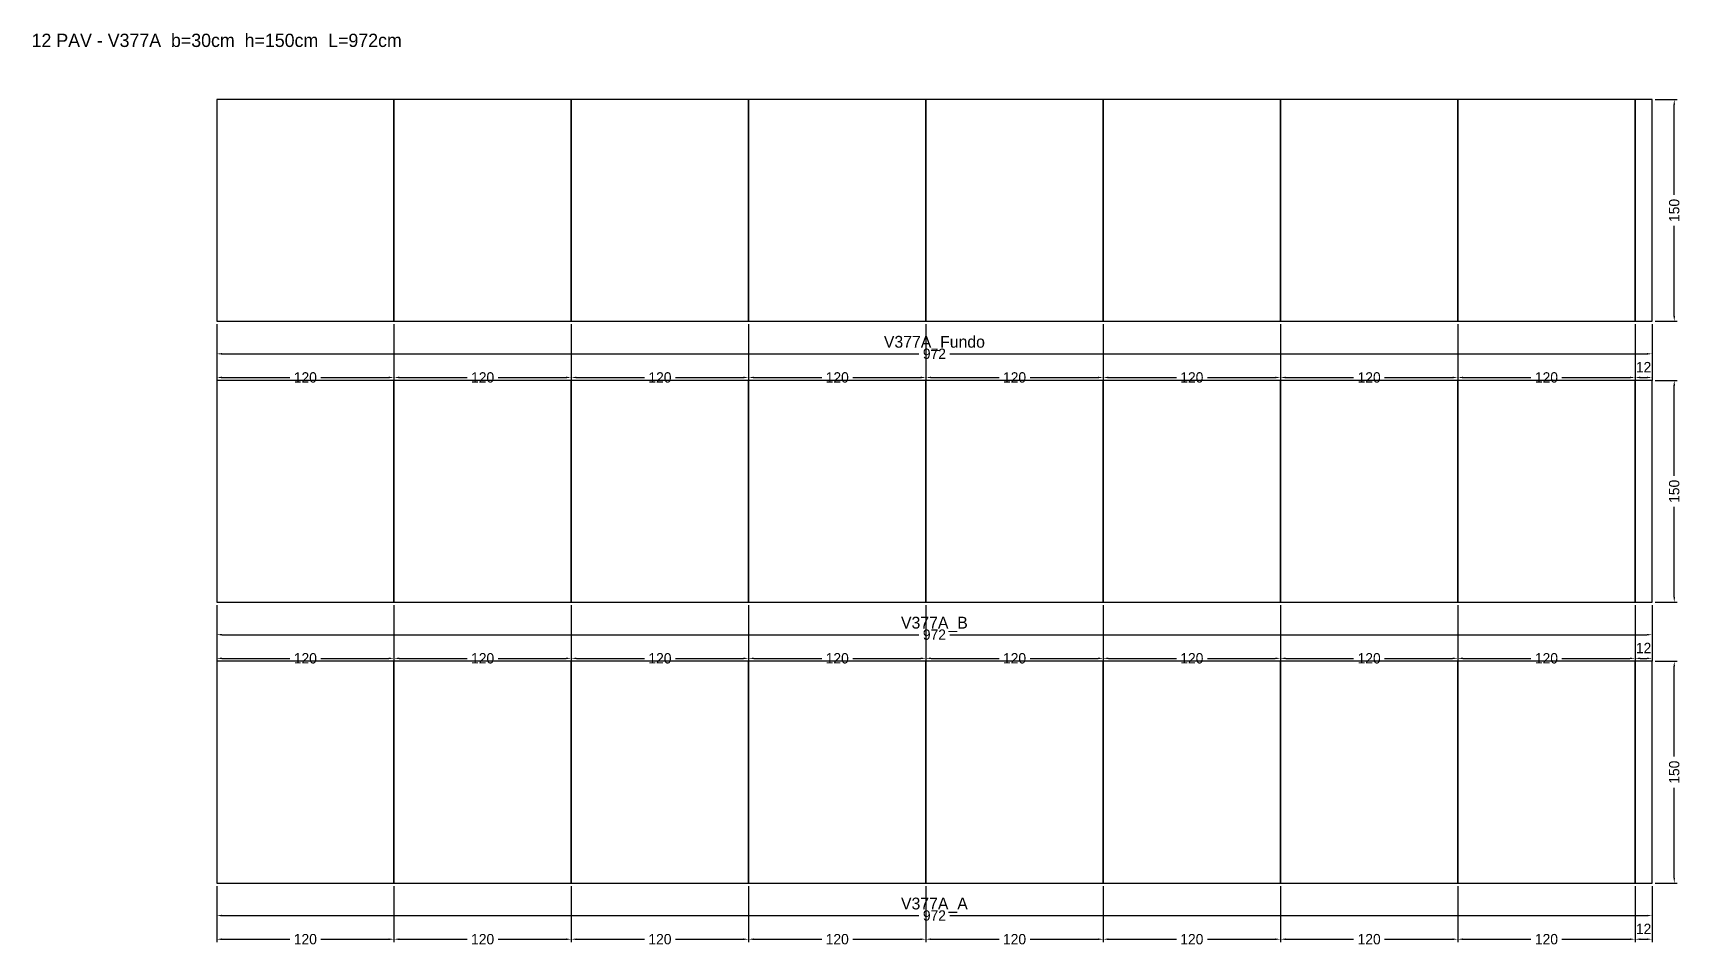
# Model space of a CAD drawing. Header units: metres. Extents: x -124 to 991, y -43 to 575.
import ezdxf

# ---------------------------------------------------------------- set-up
doc = ezdxf.new("R2010")
doc.units = ezdxf.units.M
for name, color, linetype in [('COTA', 3, 'Continuous'), ('NOMENCLATURA', 2, 'Continuous'), ('Paineis', 7, 'Continuous'), ('Texto Secao', 2, 'Continuous')]:
    doc.layers.add(name, color=color, linetype=linetype)
doc.dimstyles.new('COTA_VIG', dxfattribs={"dimtxt": 7, "dimasz": 3.5, "dimexe": 2, "dimexo": 2, "dimgap": 1.5, "dimtad": 1, "dimdec": 1, "dimcen": 2.5, "dimclrd": 3, "dimclre": 3, "dimclrt": 3, "dimazin": 3, "dimtfac": 1, "dimtmove": 0, "dimatfit": 3})

# ---------------------------------------------------------------- blocks, each defined once
blk = doc.blocks.new('_CLOSEDFILLED')
at = {"color": 0, "linetype": 'BYBLOCK'}
blk.add_solid([(-1, 0.16), (0, 0), (-1, -0.16)], dxfattribs=at)
blk = doc.blocks.new('*D1')
at = {"color": 3}
for p, q in [((0, -2), (0, -24)), ((971.5, -2), (971.5, -24)), ((3.5, -22), (475.25, -22)), ((496.25, -22), (968, -22))]:
    blk.add_line(p, q, dxfattribs=at)
at = {"layer": 'Defpoints'}
for p in [(0, 0), (971.5, 0), (0, -22)]:
    blk.add_point(p, dxfattribs=at)
at = {"layer": 'COTA', "color": 3, "xscale": 3.5, "yscale": 3.5, "rotation": 180}
blk.add_blockref('_CLOSEDFILLED', (0, -22), dxfattribs=at)
at = {"layer": 'COTA', "color": 3, "xscale": 3.5, "yscale": 3.5}
blk.add_blockref('_CLOSEDFILLED', (971.5, -22), dxfattribs=at)
at = {"layer": 'COTA', "color": 3, "insert": (485.75, -22), "char_height": 7, "attachment_point": 5}
blk.add_mtext('972', dxfattribs=at)
blk = doc.blocks.new('*D2')
at = {"color": 3}
for p, q in [((0, -2), (0, -40)), ((120, -2), (120, -40)), ((3.5, -38), (49.5, -38)), ((70.5, -38), (116.5, -38))]:
    blk.add_line(p, q, dxfattribs=at)
at = {"layer": 'Defpoints'}
for p in [(0, 0), (120, 0), (0, -38)]:
    blk.add_point(p, dxfattribs=at)
at = {"layer": 'COTA', "color": 3, "xscale": 3.5, "yscale": 3.5, "rotation": 180}
blk.add_blockref('_CLOSEDFILLED', (0, -38), dxfattribs=at)
at = {"layer": 'COTA', "color": 3, "xscale": 3.5, "yscale": 3.5}
blk.add_blockref('_CLOSEDFILLED', (120, -38), dxfattribs=at)
at = {"layer": 'COTA', "color": 3, "insert": (60, -38), "char_height": 7, "attachment_point": 5}
blk.add_mtext('120', dxfattribs=at)
blk = doc.blocks.new('*D3')
at = {"color": 3}
for p, q in [((120, -2), (120, -40)), ((240, -2), (240, -40)), ((123.5, -38), (169.5, -38)), ((190.5, -38), (236.5, -38))]:
    blk.add_line(p, q, dxfattribs=at)
at = {"layer": 'Defpoints'}
for p in [(120, 0), (240, 0), (120, -38)]:
    blk.add_point(p, dxfattribs=at)
at = {"layer": 'COTA', "color": 3, "xscale": 3.5, "yscale": 3.5, "rotation": 180}
blk.add_blockref('_CLOSEDFILLED', (120, -38), dxfattribs=at)
at = {"layer": 'COTA', "color": 3, "xscale": 3.5, "yscale": 3.5}
blk.add_blockref('_CLOSEDFILLED', (240, -38), dxfattribs=at)
at = {"layer": 'COTA', "color": 3, "insert": (180, -38), "char_height": 7, "attachment_point": 5}
blk.add_mtext('120', dxfattribs=at)
blk = doc.blocks.new('*D4')
at = {"color": 3}
for p, q in [((240, -2), (240, -40)), ((360, -2), (360, -40)), ((243.5, -38), (289.5, -38)), ((310.5, -38), (356.5, -38))]:
    blk.add_line(p, q, dxfattribs=at)
at = {"layer": 'Defpoints'}
for p in [(240, 0), (360, 0), (240, -38)]:
    blk.add_point(p, dxfattribs=at)
at = {"layer": 'COTA', "color": 3, "xscale": 3.5, "yscale": 3.5, "rotation": 180}
blk.add_blockref('_CLOSEDFILLED', (240, -38), dxfattribs=at)
at = {"layer": 'COTA', "color": 3, "xscale": 3.5, "yscale": 3.5}
blk.add_blockref('_CLOSEDFILLED', (360, -38), dxfattribs=at)
at = {"layer": 'COTA', "color": 3, "insert": (300, -38), "char_height": 7, "attachment_point": 5}
blk.add_mtext('120', dxfattribs=at)
blk = doc.blocks.new('*D5')
at = {"color": 3}
for p, q in [((360, -2), (360, -40)), ((480, -2), (480, -40)), ((363.5, -38), (409.5, -38)), ((430.5, -38), (476.5, -38))]:
    blk.add_line(p, q, dxfattribs=at)
at = {"layer": 'Defpoints'}
for p in [(360, 0), (480, 0), (360, -38)]:
    blk.add_point(p, dxfattribs=at)
at = {"layer": 'COTA', "color": 3, "xscale": 3.5, "yscale": 3.5, "rotation": 180}
blk.add_blockref('_CLOSEDFILLED', (360, -38), dxfattribs=at)
at = {"layer": 'COTA', "color": 3, "xscale": 3.5, "yscale": 3.5}
blk.add_blockref('_CLOSEDFILLED', (480, -38), dxfattribs=at)
at = {"layer": 'COTA', "color": 3, "insert": (420, -38), "char_height": 7, "attachment_point": 5}
blk.add_mtext('120', dxfattribs=at)
blk = doc.blocks.new('*D6')
at = {"color": 3}
for p, q in [((480, -2), (480, -40)), ((600, -2), (600, -40)), ((483.5, -38), (529.5, -38)), ((550.5, -38), (596.5, -38))]:
    blk.add_line(p, q, dxfattribs=at)
at = {"layer": 'Defpoints'}
for p in [(480, 0), (600, 0), (480, -38)]:
    blk.add_point(p, dxfattribs=at)
at = {"layer": 'COTA', "color": 3, "xscale": 3.5, "yscale": 3.5, "rotation": 180}
blk.add_blockref('_CLOSEDFILLED', (480, -38), dxfattribs=at)
at = {"layer": 'COTA', "color": 3, "xscale": 3.5, "yscale": 3.5}
blk.add_blockref('_CLOSEDFILLED', (600, -38), dxfattribs=at)
at = {"layer": 'COTA', "color": 3, "insert": (540, -38), "char_height": 7, "attachment_point": 5}
blk.add_mtext('120', dxfattribs=at)
blk = doc.blocks.new('*D7')
at = {"color": 3}
for p, q in [((600, -2), (600, -40)), ((720, -2), (720, -40)), ((603.5, -38), (649.5, -38)), ((670.5, -38), (716.5, -38))]:
    blk.add_line(p, q, dxfattribs=at)
at = {"layer": 'Defpoints'}
for p in [(600, 0), (720, 0), (600, -38)]:
    blk.add_point(p, dxfattribs=at)
at = {"layer": 'COTA', "color": 3, "xscale": 3.5, "yscale": 3.5, "rotation": 180}
blk.add_blockref('_CLOSEDFILLED', (600, -38), dxfattribs=at)
at = {"layer": 'COTA', "color": 3, "xscale": 3.5, "yscale": 3.5}
blk.add_blockref('_CLOSEDFILLED', (720, -38), dxfattribs=at)
at = {"layer": 'COTA', "color": 3, "insert": (660, -38), "char_height": 7, "attachment_point": 5}
blk.add_mtext('120', dxfattribs=at)
blk = doc.blocks.new('*D8')
at = {"color": 3}
for p, q in [((720, -2), (720, -40)), ((840, -2), (840, -40)), ((723.5, -38), (769.5, -38)), ((790.5, -38), (836.5, -38))]:
    blk.add_line(p, q, dxfattribs=at)
at = {"layer": 'Defpoints'}
for p in [(720, 0), (840, 0), (720, -38)]:
    blk.add_point(p, dxfattribs=at)
at = {"layer": 'COTA', "color": 3, "xscale": 3.5, "yscale": 3.5, "rotation": 180}
blk.add_blockref('_CLOSEDFILLED', (720, -38), dxfattribs=at)
at = {"layer": 'COTA', "color": 3, "xscale": 3.5, "yscale": 3.5}
blk.add_blockref('_CLOSEDFILLED', (840, -38), dxfattribs=at)
at = {"layer": 'COTA', "color": 3, "insert": (780, -38), "char_height": 7, "attachment_point": 5}
blk.add_mtext('120', dxfattribs=at)
blk = doc.blocks.new('*D9')
at = {"color": 3}
for p, q in [((840, -2), (840, -40)), ((960, -2), (960, -40)), ((843.5, -38), (889.5, -38)), ((910.5, -38), (956.5, -38))]:
    blk.add_line(p, q, dxfattribs=at)
at = {"layer": 'Defpoints'}
for p in [(840, 0), (960, 0), (840, -38)]:
    blk.add_point(p, dxfattribs=at)
at = {"layer": 'COTA', "color": 3, "xscale": 3.5, "yscale": 3.5, "rotation": 180}
blk.add_blockref('_CLOSEDFILLED', (840, -38), dxfattribs=at)
at = {"layer": 'COTA', "color": 3, "xscale": 3.5, "yscale": 3.5}
blk.add_blockref('_CLOSEDFILLED', (960, -38), dxfattribs=at)
at = {"layer": 'COTA', "color": 3, "insert": (900, -38), "char_height": 7, "attachment_point": 5}
blk.add_mtext('120', dxfattribs=at)
blk = doc.blocks.new('*D10')
at = {"color": 3}
for p, q in [((960, -2), (960, -40)), ((971.5, -2), (971.5, -40)), ((963.5, -38), (968, -38))]:
    blk.add_line(p, q, dxfattribs=at)
at = {"layer": 'Defpoints'}
for p in [(960, 0), (971.5, 0), (960, -38)]:
    blk.add_point(p, dxfattribs=at)
at = {"layer": 'COTA', "color": 3, "xscale": 3.5, "yscale": 3.5, "rotation": 180}
blk.add_blockref('_CLOSEDFILLED', (960, -38), dxfattribs=at)
at = {"layer": 'COTA', "color": 3, "xscale": 3.5, "yscale": 3.5}
blk.add_blockref('_CLOSEDFILLED', (971.5, -38), dxfattribs=at)
at = {"layer": 'COTA', "color": 3, "insert": (965.75, -31), "char_height": 7, "attachment_point": 5}
blk.add_mtext('12', dxfattribs=at)
blk = doc.blocks.new('*D11')
at = {"color": 3}
for p, q in [((973.5, 150), (988.5, 150)), ((986.5, 85.5), (986.5, 146.5)), ((986.5, 3.5), (986.5, 64.5)), ((973.5, 0), (988.5, 0))]:
    blk.add_line(p, q, dxfattribs=at)
at = {"layer": 'Defpoints'}
for p in [(971.5, 150), (971.5, 0), (986.5, 0)]:
    blk.add_point(p, dxfattribs=at)
at = {"layer": 'COTA', "color": 3, "xscale": 3.5, "yscale": 3.5}
for p, rotation in [((986.5, 150), 90), ((986.5, 0), 270)]:
    blk.add_blockref('_CLOSEDFILLED', p, dxfattribs=dict(at, rotation=rotation))
at = {"layer": 'COTA', "color": 3, "insert": (986.5, 75), "char_height": 7, "attachment_point": 5, "rotation": 90}
blk.add_mtext('150', dxfattribs=at)
blk = doc.blocks.new('*D12')
at = {"color": 3}
for p, q in [((0, 188), (0, 166)), ((971.5, 188), (971.5, 166)), ((3.5, 168), (475.25, 168)), ((496.25, 168), (968, 168))]:
    blk.add_line(p, q, dxfattribs=at)
at = {"layer": 'Defpoints'}
for p in [(0, 190), (971.5, 190), (0, 168)]:
    blk.add_point(p, dxfattribs=at)
at = {"layer": 'COTA', "color": 3, "xscale": 3.5, "yscale": 3.5, "rotation": 180}
blk.add_blockref('_CLOSEDFILLED', (0, 168), dxfattribs=at)
at = {"layer": 'COTA', "color": 3, "xscale": 3.5, "yscale": 3.5}
blk.add_blockref('_CLOSEDFILLED', (971.5, 168), dxfattribs=at)
at = {"layer": 'COTA', "color": 3, "insert": (485.75, 168), "char_height": 7, "attachment_point": 5}
blk.add_mtext('972', dxfattribs=at)
blk = doc.blocks.new('*D13')
at = {"color": 3}
for p, q in [((0, 188), (0, 150)), ((120, 188), (120, 150)), ((3.5, 152), (49.5, 152)), ((70.5, 152), (116.5, 152))]:
    blk.add_line(p, q, dxfattribs=at)
at = {"layer": 'Defpoints'}
for p in [(0, 190), (120, 190), (0, 152)]:
    blk.add_point(p, dxfattribs=at)
at = {"layer": 'COTA', "color": 3, "xscale": 3.5, "yscale": 3.5, "rotation": 180}
blk.add_blockref('_CLOSEDFILLED', (0, 152), dxfattribs=at)
at = {"layer": 'COTA', "color": 3, "xscale": 3.5, "yscale": 3.5}
blk.add_blockref('_CLOSEDFILLED', (120, 152), dxfattribs=at)
at = {"layer": 'COTA', "color": 3, "insert": (60, 152), "char_height": 7, "attachment_point": 5}
blk.add_mtext('120', dxfattribs=at)
blk = doc.blocks.new('*D14')
at = {"color": 3}
for p, q in [((120, 188), (120, 150)), ((240, 188), (240, 150)), ((123.5, 152), (169.5, 152)), ((190.5, 152), (236.5, 152))]:
    blk.add_line(p, q, dxfattribs=at)
at = {"layer": 'Defpoints'}
for p in [(120, 190), (240, 190), (120, 152)]:
    blk.add_point(p, dxfattribs=at)
at = {"layer": 'COTA', "color": 3, "xscale": 3.5, "yscale": 3.5, "rotation": 180}
blk.add_blockref('_CLOSEDFILLED', (120, 152), dxfattribs=at)
at = {"layer": 'COTA', "color": 3, "xscale": 3.5, "yscale": 3.5}
blk.add_blockref('_CLOSEDFILLED', (240, 152), dxfattribs=at)
at = {"layer": 'COTA', "color": 3, "insert": (180, 152), "char_height": 7, "attachment_point": 5}
blk.add_mtext('120', dxfattribs=at)
blk = doc.blocks.new('*D15')
at = {"color": 3}
for p, q in [((240, 188), (240, 150)), ((360, 188), (360, 150)), ((243.5, 152), (289.5, 152)), ((310.5, 152), (356.5, 152))]:
    blk.add_line(p, q, dxfattribs=at)
at = {"layer": 'Defpoints'}
for p in [(240, 190), (360, 190), (240, 152)]:
    blk.add_point(p, dxfattribs=at)
at = {"layer": 'COTA', "color": 3, "xscale": 3.5, "yscale": 3.5, "rotation": 180}
blk.add_blockref('_CLOSEDFILLED', (240, 152), dxfattribs=at)
at = {"layer": 'COTA', "color": 3, "xscale": 3.5, "yscale": 3.5}
blk.add_blockref('_CLOSEDFILLED', (360, 152), dxfattribs=at)
at = {"layer": 'COTA', "color": 3, "insert": (300, 152), "char_height": 7, "attachment_point": 5}
blk.add_mtext('120', dxfattribs=at)
blk = doc.blocks.new('*D16')
at = {"color": 3}
for p, q in [((360, 188), (360, 150)), ((480, 188), (480, 150)), ((363.5, 152), (409.5, 152)), ((430.5, 152), (476.5, 152))]:
    blk.add_line(p, q, dxfattribs=at)
at = {"layer": 'Defpoints'}
for p in [(360, 190), (480, 190), (360, 152)]:
    blk.add_point(p, dxfattribs=at)
at = {"layer": 'COTA', "color": 3, "xscale": 3.5, "yscale": 3.5, "rotation": 180}
blk.add_blockref('_CLOSEDFILLED', (360, 152), dxfattribs=at)
at = {"layer": 'COTA', "color": 3, "xscale": 3.5, "yscale": 3.5}
blk.add_blockref('_CLOSEDFILLED', (480, 152), dxfattribs=at)
at = {"layer": 'COTA', "color": 3, "insert": (420, 152), "char_height": 7, "attachment_point": 5}
blk.add_mtext('120', dxfattribs=at)
blk = doc.blocks.new('*D17')
at = {"color": 3}
for p, q in [((480, 188), (480, 150)), ((600, 188), (600, 150)), ((483.5, 152), (529.5, 152)), ((550.5, 152), (596.5, 152))]:
    blk.add_line(p, q, dxfattribs=at)
at = {"layer": 'Defpoints'}
for p in [(480, 190), (600, 190), (480, 152)]:
    blk.add_point(p, dxfattribs=at)
at = {"layer": 'COTA', "color": 3, "xscale": 3.5, "yscale": 3.5, "rotation": 180}
blk.add_blockref('_CLOSEDFILLED', (480, 152), dxfattribs=at)
at = {"layer": 'COTA', "color": 3, "xscale": 3.5, "yscale": 3.5}
blk.add_blockref('_CLOSEDFILLED', (600, 152), dxfattribs=at)
at = {"layer": 'COTA', "color": 3, "insert": (540, 152), "char_height": 7, "attachment_point": 5}
blk.add_mtext('120', dxfattribs=at)
blk = doc.blocks.new('*D18')
at = {"color": 3}
for p, q in [((600, 188), (600, 150)), ((720, 188), (720, 150)), ((603.5, 152), (649.5, 152)), ((670.5, 152), (716.5, 152))]:
    blk.add_line(p, q, dxfattribs=at)
at = {"layer": 'Defpoints'}
for p in [(600, 190), (720, 190), (600, 152)]:
    blk.add_point(p, dxfattribs=at)
at = {"layer": 'COTA', "color": 3, "xscale": 3.5, "yscale": 3.5, "rotation": 180}
blk.add_blockref('_CLOSEDFILLED', (600, 152), dxfattribs=at)
at = {"layer": 'COTA', "color": 3, "xscale": 3.5, "yscale": 3.5}
blk.add_blockref('_CLOSEDFILLED', (720, 152), dxfattribs=at)
at = {"layer": 'COTA', "color": 3, "insert": (660, 152), "char_height": 7, "attachment_point": 5}
blk.add_mtext('120', dxfattribs=at)
blk = doc.blocks.new('*D19')
at = {"color": 3}
for p, q in [((720, 188), (720, 150)), ((840, 188), (840, 150)), ((723.5, 152), (769.5, 152)), ((790.5, 152), (836.5, 152))]:
    blk.add_line(p, q, dxfattribs=at)
at = {"layer": 'Defpoints'}
for p in [(720, 190), (840, 190), (720, 152)]:
    blk.add_point(p, dxfattribs=at)
at = {"layer": 'COTA', "color": 3, "xscale": 3.5, "yscale": 3.5, "rotation": 180}
blk.add_blockref('_CLOSEDFILLED', (720, 152), dxfattribs=at)
at = {"layer": 'COTA', "color": 3, "xscale": 3.5, "yscale": 3.5}
blk.add_blockref('_CLOSEDFILLED', (840, 152), dxfattribs=at)
at = {"layer": 'COTA', "color": 3, "insert": (780, 152), "char_height": 7, "attachment_point": 5}
blk.add_mtext('120', dxfattribs=at)
blk = doc.blocks.new('*D20')
at = {"color": 3}
for p, q in [((840, 188), (840, 150)), ((960, 188), (960, 150)), ((843.5, 152), (889.5, 152)), ((910.5, 152), (956.5, 152))]:
    blk.add_line(p, q, dxfattribs=at)
at = {"layer": 'Defpoints'}
for p in [(840, 190), (960, 190), (840, 152)]:
    blk.add_point(p, dxfattribs=at)
at = {"layer": 'COTA', "color": 3, "xscale": 3.5, "yscale": 3.5, "rotation": 180}
blk.add_blockref('_CLOSEDFILLED', (840, 152), dxfattribs=at)
at = {"layer": 'COTA', "color": 3, "xscale": 3.5, "yscale": 3.5}
blk.add_blockref('_CLOSEDFILLED', (960, 152), dxfattribs=at)
at = {"layer": 'COTA', "color": 3, "insert": (900, 152), "char_height": 7, "attachment_point": 5}
blk.add_mtext('120', dxfattribs=at)
blk = doc.blocks.new('*D21')
at = {"color": 3}
for p, q in [((960, 188), (960, 150)), ((971.5, 188), (971.5, 150)), ((963.5, 152), (968, 152))]:
    blk.add_line(p, q, dxfattribs=at)
at = {"layer": 'Defpoints'}
for p in [(960, 190), (971.5, 190), (960, 152)]:
    blk.add_point(p, dxfattribs=at)
at = {"layer": 'COTA', "color": 3, "xscale": 3.5, "yscale": 3.5, "rotation": 180}
blk.add_blockref('_CLOSEDFILLED', (960, 152), dxfattribs=at)
at = {"layer": 'COTA', "color": 3, "xscale": 3.5, "yscale": 3.5}
blk.add_blockref('_CLOSEDFILLED', (971.5, 152), dxfattribs=at)
at = {"layer": 'COTA', "color": 3, "insert": (965.75, 159), "char_height": 7, "attachment_point": 5}
blk.add_mtext('12', dxfattribs=at)
blk = doc.blocks.new('*D22')
at = {"color": 3}
for p, q in [((973.5, 340), (988.5, 340)), ((986.5, 275.5), (986.5, 336.5)), ((986.5, 193.5), (986.5, 254.5)), ((973.5, 190), (988.5, 190))]:
    blk.add_line(p, q, dxfattribs=at)
at = {"layer": 'Defpoints'}
for p in [(971.5, 340), (971.5, 190), (986.5, 190)]:
    blk.add_point(p, dxfattribs=at)
at = {"layer": 'COTA', "color": 3, "xscale": 3.5, "yscale": 3.5}
for p, rotation in [((986.5, 340), 90), ((986.5, 190), 270)]:
    blk.add_blockref('_CLOSEDFILLED', p, dxfattribs=dict(at, rotation=rotation))
at = {"layer": 'COTA', "color": 3, "insert": (986.5, 265), "char_height": 7, "attachment_point": 5, "rotation": 90}
blk.add_mtext('150', dxfattribs=at)
blk = doc.blocks.new('*D23')
at = {"color": 3}
for p, q in [((0, 378), (0, 356)), ((971.5, 378), (971.5, 356)), ((3.5, 358), (475.25, 358)), ((496.25, 358), (968, 358))]:
    blk.add_line(p, q, dxfattribs=at)
at = {"layer": 'Defpoints'}
for p in [(0, 380), (971.5, 380), (0, 358)]:
    blk.add_point(p, dxfattribs=at)
at = {"layer": 'COTA', "color": 3, "xscale": 3.5, "yscale": 3.5, "rotation": 180}
blk.add_blockref('_CLOSEDFILLED', (0, 358), dxfattribs=at)
at = {"layer": 'COTA', "color": 3, "xscale": 3.5, "yscale": 3.5}
blk.add_blockref('_CLOSEDFILLED', (971.5, 358), dxfattribs=at)
at = {"layer": 'COTA', "color": 3, "insert": (485.75, 358), "char_height": 7, "attachment_point": 5}
blk.add_mtext('972', dxfattribs=at)
blk = doc.blocks.new('*D24')
at = {"color": 3}
for p, q in [((0, 378), (0, 340)), ((120, 378), (120, 340)), ((3.5, 342), (49.5, 342)), ((70.5, 342), (116.5, 342))]:
    blk.add_line(p, q, dxfattribs=at)
at = {"layer": 'Defpoints'}
for p in [(0, 380), (120, 380), (0, 342)]:
    blk.add_point(p, dxfattribs=at)
at = {"layer": 'COTA', "color": 3, "xscale": 3.5, "yscale": 3.5, "rotation": 180}
blk.add_blockref('_CLOSEDFILLED', (0, 342), dxfattribs=at)
at = {"layer": 'COTA', "color": 3, "xscale": 3.5, "yscale": 3.5}
blk.add_blockref('_CLOSEDFILLED', (120, 342), dxfattribs=at)
at = {"layer": 'COTA', "color": 3, "insert": (60, 342), "char_height": 7, "attachment_point": 5}
blk.add_mtext('120', dxfattribs=at)
blk = doc.blocks.new('*D25')
at = {"color": 3}
for p, q in [((120, 378), (120, 340)), ((240, 378), (240, 340)), ((123.5, 342), (169.5, 342)), ((190.5, 342), (236.5, 342))]:
    blk.add_line(p, q, dxfattribs=at)
at = {"layer": 'Defpoints'}
for p in [(120, 380), (240, 380), (120, 342)]:
    blk.add_point(p, dxfattribs=at)
at = {"layer": 'COTA', "color": 3, "xscale": 3.5, "yscale": 3.5, "rotation": 180}
blk.add_blockref('_CLOSEDFILLED', (120, 342), dxfattribs=at)
at = {"layer": 'COTA', "color": 3, "xscale": 3.5, "yscale": 3.5}
blk.add_blockref('_CLOSEDFILLED', (240, 342), dxfattribs=at)
at = {"layer": 'COTA', "color": 3, "insert": (180, 342), "char_height": 7, "attachment_point": 5}
blk.add_mtext('120', dxfattribs=at)
blk = doc.blocks.new('*D26')
at = {"color": 3}
for p, q in [((240, 378), (240, 340)), ((360, 378), (360, 340)), ((243.5, 342), (289.5, 342)), ((310.5, 342), (356.5, 342))]:
    blk.add_line(p, q, dxfattribs=at)
at = {"layer": 'Defpoints'}
for p in [(240, 380), (360, 380), (240, 342)]:
    blk.add_point(p, dxfattribs=at)
at = {"layer": 'COTA', "color": 3, "xscale": 3.5, "yscale": 3.5, "rotation": 180}
blk.add_blockref('_CLOSEDFILLED', (240, 342), dxfattribs=at)
at = {"layer": 'COTA', "color": 3, "xscale": 3.5, "yscale": 3.5}
blk.add_blockref('_CLOSEDFILLED', (360, 342), dxfattribs=at)
at = {"layer": 'COTA', "color": 3, "insert": (300, 342), "char_height": 7, "attachment_point": 5}
blk.add_mtext('120', dxfattribs=at)
blk = doc.blocks.new('*D27')
at = {"color": 3}
for p, q in [((360, 378), (360, 340)), ((480, 378), (480, 340)), ((363.5, 342), (409.5, 342)), ((430.5, 342), (476.5, 342))]:
    blk.add_line(p, q, dxfattribs=at)
at = {"layer": 'Defpoints'}
for p in [(360, 380), (480, 380), (360, 342)]:
    blk.add_point(p, dxfattribs=at)
at = {"layer": 'COTA', "color": 3, "xscale": 3.5, "yscale": 3.5, "rotation": 180}
blk.add_blockref('_CLOSEDFILLED', (360, 342), dxfattribs=at)
at = {"layer": 'COTA', "color": 3, "xscale": 3.5, "yscale": 3.5}
blk.add_blockref('_CLOSEDFILLED', (480, 342), dxfattribs=at)
at = {"layer": 'COTA', "color": 3, "insert": (420, 342), "char_height": 7, "attachment_point": 5}
blk.add_mtext('120', dxfattribs=at)
blk = doc.blocks.new('*D28')
at = {"color": 3}
for p, q in [((480, 378), (480, 340)), ((600, 378), (600, 340)), ((483.5, 342), (529.5, 342)), ((550.5, 342), (596.5, 342))]:
    blk.add_line(p, q, dxfattribs=at)
at = {"layer": 'Defpoints'}
for p in [(480, 380), (600, 380), (480, 342)]:
    blk.add_point(p, dxfattribs=at)
at = {"layer": 'COTA', "color": 3, "xscale": 3.5, "yscale": 3.5, "rotation": 180}
blk.add_blockref('_CLOSEDFILLED', (480, 342), dxfattribs=at)
at = {"layer": 'COTA', "color": 3, "xscale": 3.5, "yscale": 3.5}
blk.add_blockref('_CLOSEDFILLED', (600, 342), dxfattribs=at)
at = {"layer": 'COTA', "color": 3, "insert": (540, 342), "char_height": 7, "attachment_point": 5}
blk.add_mtext('120', dxfattribs=at)
blk = doc.blocks.new('*D29')
at = {"color": 3}
for p, q in [((600, 378), (600, 340)), ((720, 378), (720, 340)), ((603.5, 342), (649.5, 342)), ((670.5, 342), (716.5, 342))]:
    blk.add_line(p, q, dxfattribs=at)
at = {"layer": 'Defpoints'}
for p in [(600, 380), (720, 380), (600, 342)]:
    blk.add_point(p, dxfattribs=at)
at = {"layer": 'COTA', "color": 3, "xscale": 3.5, "yscale": 3.5, "rotation": 180}
blk.add_blockref('_CLOSEDFILLED', (600, 342), dxfattribs=at)
at = {"layer": 'COTA', "color": 3, "xscale": 3.5, "yscale": 3.5}
blk.add_blockref('_CLOSEDFILLED', (720, 342), dxfattribs=at)
at = {"layer": 'COTA', "color": 3, "insert": (660, 342), "char_height": 7, "attachment_point": 5}
blk.add_mtext('120', dxfattribs=at)
blk = doc.blocks.new('*D30')
at = {"color": 3}
for p, q in [((720, 378), (720, 340)), ((840, 378), (840, 340)), ((723.5, 342), (769.5, 342)), ((790.5, 342), (836.5, 342))]:
    blk.add_line(p, q, dxfattribs=at)
at = {"layer": 'Defpoints'}
for p in [(720, 380), (840, 380), (720, 342)]:
    blk.add_point(p, dxfattribs=at)
at = {"layer": 'COTA', "color": 3, "xscale": 3.5, "yscale": 3.5, "rotation": 180}
blk.add_blockref('_CLOSEDFILLED', (720, 342), dxfattribs=at)
at = {"layer": 'COTA', "color": 3, "xscale": 3.5, "yscale": 3.5}
blk.add_blockref('_CLOSEDFILLED', (840, 342), dxfattribs=at)
at = {"layer": 'COTA', "color": 3, "insert": (780, 342), "char_height": 7, "attachment_point": 5}
blk.add_mtext('120', dxfattribs=at)
blk = doc.blocks.new('*D31')
at = {"color": 3}
for p, q in [((840, 378), (840, 340)), ((960, 378), (960, 340)), ((843.5, 342), (889.5, 342)), ((910.5, 342), (956.5, 342))]:
    blk.add_line(p, q, dxfattribs=at)
at = {"layer": 'Defpoints'}
for p in [(840, 380), (960, 380), (840, 342)]:
    blk.add_point(p, dxfattribs=at)
at = {"layer": 'COTA', "color": 3, "xscale": 3.5, "yscale": 3.5, "rotation": 180}
blk.add_blockref('_CLOSEDFILLED', (840, 342), dxfattribs=at)
at = {"layer": 'COTA', "color": 3, "xscale": 3.5, "yscale": 3.5}
blk.add_blockref('_CLOSEDFILLED', (960, 342), dxfattribs=at)
at = {"layer": 'COTA', "color": 3, "insert": (900, 342), "char_height": 7, "attachment_point": 5}
blk.add_mtext('120', dxfattribs=at)
blk = doc.blocks.new('*D32')
at = {"color": 3}
for p, q in [((960, 378), (960, 340)), ((971.5, 378), (971.5, 340)), ((963.5, 342), (968, 342))]:
    blk.add_line(p, q, dxfattribs=at)
at = {"layer": 'Defpoints'}
for p in [(960, 380), (971.5, 380), (960, 342)]:
    blk.add_point(p, dxfattribs=at)
at = {"layer": 'COTA', "color": 3, "xscale": 3.5, "yscale": 3.5, "rotation": 180}
blk.add_blockref('_CLOSEDFILLED', (960, 342), dxfattribs=at)
at = {"layer": 'COTA', "color": 3, "xscale": 3.5, "yscale": 3.5}
blk.add_blockref('_CLOSEDFILLED', (971.5, 342), dxfattribs=at)
at = {"layer": 'COTA', "color": 3, "insert": (965.75, 349), "char_height": 7, "attachment_point": 5}
blk.add_mtext('12', dxfattribs=at)
blk = doc.blocks.new('*D33')
at = {"color": 3}
for p, q in [((973.5, 530), (988.5, 530)), ((986.5, 465.5), (986.5, 526.5)), ((986.5, 383.5), (986.5, 444.5)), ((973.5, 380), (988.5, 380))]:
    blk.add_line(p, q, dxfattribs=at)
at = {"layer": 'Defpoints'}
for p in [(971.5, 530), (971.5, 380), (986.5, 380)]:
    blk.add_point(p, dxfattribs=at)
at = {"layer": 'COTA', "color": 3, "xscale": 3.5, "yscale": 3.5}
for p, rotation in [((986.5, 530), 90), ((986.5, 380), 270)]:
    blk.add_blockref('_CLOSEDFILLED', p, dxfattribs=dict(at, rotation=rotation))
at = {"layer": 'COTA', "color": 3, "insert": (986.5, 455), "char_height": 7, "attachment_point": 5, "rotation": 90}
blk.add_mtext('150', dxfattribs=at)

msp = doc.modelspace()

# ---------------------------------------------------------------- linework, layer by layer
at = {"layer": 'Paineis'}
for points in [[(0, 380), (120, 380), (120, 530), (0, 530)], [(120, 380), (240, 380), (240, 530), (120, 530)], [(240, 380), (360, 380), (360, 530), (240, 530)], [(360, 380), (480, 380), (480, 530), (360, 530)], [(480, 380), (600, 380), (600, 530), (480, 530)], [(600, 380), (720, 380), (720, 530), (600, 530)], [(720, 380), (840, 380), (840, 530), (720, 530)], [(840, 380), (960, 380), (960, 530), (840, 530)], [(960, 380), (971.5, 380), (971.5, 530), (960, 530)], [(0, 190), (120, 190), (120, 340), (0, 340)], [(120, 190), (240, 190), (240, 340), (120, 340)], [(240, 190), (360, 190), (360, 340), (240, 340)], [(360, 190), (480, 190), (480, 340), (360, 340)], [(480, 190), (600, 190), (600, 340), (480, 340)], [(600, 190), (720, 190), (720, 340), (600, 340)], [(720, 190), (840, 190), (840, 340), (720, 340)], [(840, 190), (960, 190), (960, 340), (840, 340)], [(960, 190), (971.5, 190), (971.5, 340), (960, 340)], [(0, 0), (120, 0), (120, 150), (0, 150)], [(120, 0), (240, 0), (240, 150), (120, 150)], [(240, 0), (360, 0), (360, 150), (240, 150)], [(360, 0), (480, 0), (480, 150), (360, 150)], [(480, 0), (600, 0), (600, 150), (480, 150)], [(600, 0), (720, 0), (720, 150), (600, 150)], [(720, 0), (840, 0), (840, 150), (720, 150)], [(840, 0), (960, 0), (960, 150), (840, 150)], [(960, 0), (971.5, 0), (971.5, 150), (960, 150)]]:
    msp.add_lwpolyline(points, close=True, dxfattribs=at)

# ---------------------------------------------------------------- texts
at = {"layer": 'NOMENCLATURA', "insert": (0, 570), "char_height": 9, "width": 991.5, "attachment_point": 5}
msp.add_mtext('12 PAV - V377A  b=30cm  h=150cm  L=972cm', dxfattribs=at)
at = {"layer": 'Texto Secao', "char_height": 8, "width": 991.5, "attachment_point": 5}
for s, insert in [('V377A_Fundo', (485.75, 365)), ('V377A_B', (485.75, 175)), ('V377A_A', (485.75, -15))]:
    msp.add_mtext(s, dxfattribs=dict(at, insert=insert))

# ---------------------------------------------------------------- dimensions: what is measured, and where the dimension line sits
at = {"layer": 'COTA'}
for base, p1, p2, picture, middle in [((986.5, 380), (971.5, 380), (971.5, 530), '*D33', (986.5, 455)), ((986.5, 190), (971.5, 190), (971.5, 340), '*D22', (986.5, 265)), ((986.5, 0), (971.5, 0), (971.5, 150), '*D11', (986.5, 75))]:
    dim = msp.add_linear_dim(base=base, p1=p1, p2=p2, angle=90, dimstyle='COTA_VIG', dxfattribs=at)
    dim.commit()
    dim.dimension.update_dxf_attribs({"geometry": picture, "text_midpoint": middle})
for base, p1, p2, picture, middle in [((0, 358), (0, 380), (971.5, 380), '*D23', (485.75, 358)), ((0, 342), (0, 380), (120, 380), '*D24', (60, 342)), ((120, 342), (120, 380), (240, 380), '*D25', (180, 342)), ((240, 342), (240, 380), (360, 380), '*D26', (300, 342)), ((360, 342), (360, 380), (480, 380), '*D27', (420, 342)), ((480, 342), (480, 380), (600, 380), '*D28', (540, 342)), ((600, 342), (600, 380), (720, 380), '*D29', (660, 342)), ((720, 342), (720, 380), (840, 380), '*D30', (780, 342)), ((840, 342), (840, 380), (960, 380), '*D31', (900, 342)), ((960, 342), (960, 380), (971.5, 380), '*D32', (965.75, 349)), ((0, 168), (0, 190), (971.5, 190), '*D12', (485.75, 168)), ((0, 152), (0, 190), (120, 190), '*D13', (60, 152)), ((120, 152), (120, 190), (240, 190), '*D14', (180, 152)), ((240, 152), (240, 190), (360, 190), '*D15', (300, 152)), ((360, 152), (360, 190), (480, 190), '*D16', (420, 152)), ((480, 152), (480, 190), (600, 190), '*D17', (540, 152)), ((600, 152), (600, 190), (720, 190), '*D18', (660, 152)), ((720, 152), (720, 190), (840, 190), '*D19', (780, 152)), ((840, 152), (840, 190), (960, 190), '*D20', (900, 152)), ((960, 152), (960, 190), (971.5, 190), '*D21', (965.75, 159)), ((0, -22), (0, 0), (971.5, 0), '*D1', (485.75, -22)), ((0, -38), (0, 0), (120, 0), '*D2', (60, -38)), ((120, -38), (120, 0), (240, 0), '*D3', (180, -38)), ((240, -38), (240, 0), (360, 0), '*D4', (300, -38)), ((360, -38), (360, 0), (480, 0), '*D5', (420, -38)), ((480, -38), (480, 0), (600, 0), '*D6', (540, -38)), ((600, -38), (600, 0), (720, 0), '*D7', (660, -38)), ((720, -38), (720, 0), (840, 0), '*D8', (780, -38)), ((840, -38), (840, 0), (960, 0), '*D9', (900, -38)), ((960, -38), (960, 0), (971.5, 0), '*D10', (965.75, -31))]:
    dim = msp.add_linear_dim(base=base, p1=p1, p2=p2, dimstyle='COTA_VIG', dxfattribs=at)
    dim.commit()
    dim.dimension.update_dxf_attribs({"geometry": picture, "text_midpoint": middle})

doc.saveas('drawing.dxf')
